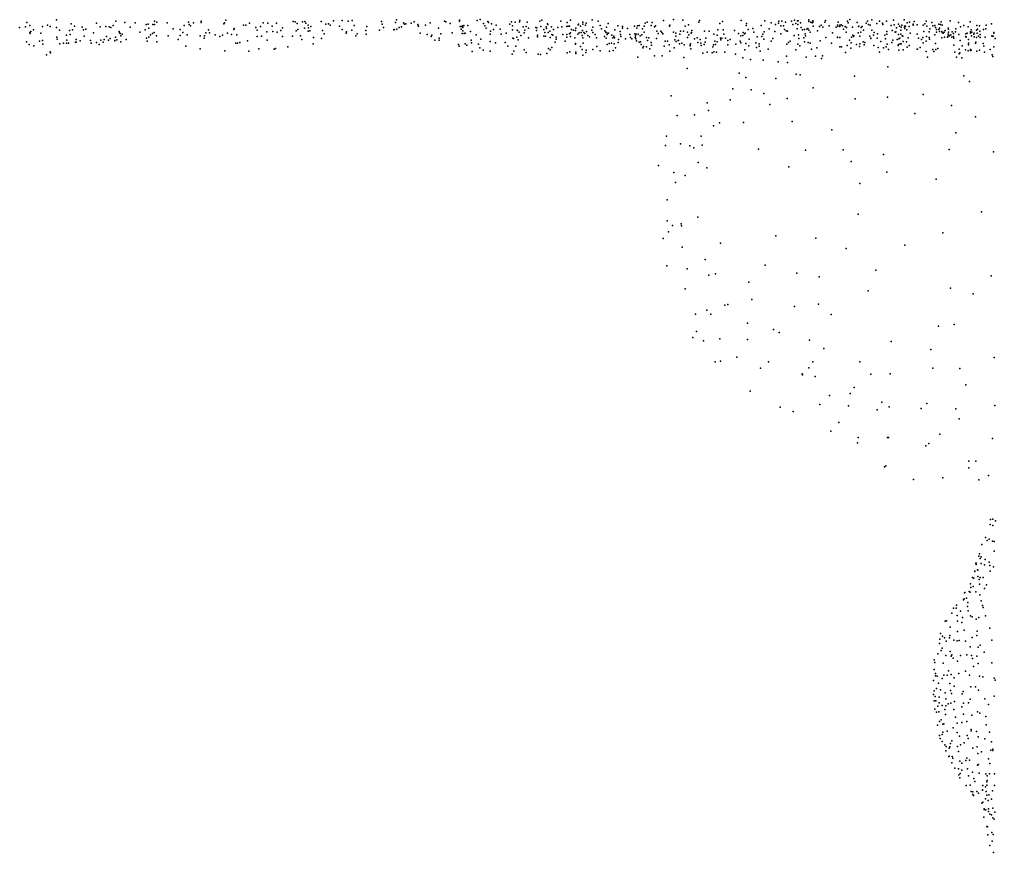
# Model space of a CAD drawing. Header units: metres. Extents: x -25 to 25, y -27.8 to 27.8.
# Drawn here: x -13.77 to -8.24, y -4.71 to 0.01 of the extents above; entities that cross this region are included whole.
import ezdxf

# ---------------------------------------------------------------- set-up
doc = ezdxf.new("R2010")
doc.units = ezdxf.units.M

msp = doc.modelspace()

# ---------------------------------------------------------------- linework, layer by layer
for p in [(-13.5645, 0.0118, -2.4722), (-13.2291, 0.0037, 4.1642), (-13.0099, 0.003, -5.2449), (-12.7447, 0.0029, 1.4007), (-12.6053, 0.0092, 1.1684), (-12.2234, 0.0018, -2.4085), (-12.1577, 0.001, 0.6864), (-12.0651, 0.0017, 2.8071), (-11.9951, 0.0057, -1.5799), (-11.9455, 0.0071, -1.8607), (-11.912, 0.0029, -6.2583), (-11.8897, 0.0066, 3.5192), (-11.7227, 0.0017, -1.0919), (-11.6381, 0.0106, -5.4851), (-11.3664, 0.0032, -1.6793), (-11.2804, 0.0034, 0.7638), (-11.2803, 0.0095, -0.7487), (-11.1816, 0.0076, 12.7203), (-11.1648, 0.0125, -2.4891), (-11.1215, 0.0011, -5.6625), (-10.9859, 0, -2.5592), (-10.9398, 0.0076, 12.2747), (-10.8251, 0.0044, -5.3232), (-10.8146, 0.0096, 0.1772), (-10.7064, 0.0044, 0.5061), (-10.6519, 0.0088, -8.0658), (-10.5286, 0.0114, -7.5444), (-10.4947, 0.0039, 10.907), (-10.1248, 0.0074, 9.7921), (-10.0689, 0.0128, -8.538), (-10.0152, 0.0098, 2.1491), (-9.9215, 0.0078, 18.062), (-9.791, 0.0025, -8.12), (-9.6857, 0.0074, 18.1266), (-9.5512, 0.0062, 13.3741), (-9.4713, 0.0035, 21.2412), (-9.4539, 0.0034, 10.4551), (-9.3997, 0.0033, 18.3099), (-9.3832, 0.0094, 11.5047), (-9.3666, 0.0046, 11.7166), (-9.3626, 0.0046, -1.5747), (-9.3017, 0.0119, 20.8205), (-9.3007, 0.0008, 0.6388), (-9.2795, 0.0058, 2.3417), (-9.2764, 0.0006, 21.0158), (-9.2072, 0.0073, 13.1956), (-9.0825, 0.0035, -0.9474), (-9.0696, 0.012, 3.8624), (-8.9691, 0.0041, 11.1597), (-8.9446, 0.0107, 6.5331), (-8.9006, 0.0033, 12.8718), (-8.8624, 0.0031, 5.9886), (-8.8223, 0.01, 9.9854), (-8.7607, 0.0105, 26.1098), (-8.7042, 0.001, 3.1452), (-8.6366, 0.0028, 11.1094), (-8.5011, 0.005, -2.3723), (-8.387, 0.0005, 7.6837), (-13.7744, -0.0327, 9.9034), (-13.74, -0.0282, 12.4224), (-13.7336, -0.0032, -2.1408), (-13.7162, -0.0208, -1.9836), (-13.7106, -0.0543, 8.4631), (-13.6944, -0.0461, 1.2849), (-13.6433, -0.0272, -2.2845), (-13.6157, -0.0185, 9.7925), (-13.6008, -0.0262, 12.1302), (-13.5642, -0.0328, 4.625), (-13.5482, -0.0478, 0.9196), (-13.4917, -0.0502, 8.4397), (-13.4818, -0.0108, 4.792), (-13.4734, -0.046, 9.6201), (-13.4632, -0.0241, -1.3933), (-13.4199, -0.0307, 4.5371), (-13.4125, -0.0462, -2.4305), (-13.3995, -0.0426, 4.1955), (-13.3382, -0.0075, 4.9945), (-13.3169, -0.0285, 4.7182), (-13.2855, -0.027, 8.4461), (-13.2657, -0.0277, -2.5287), (-13.2572, -0.0322, 3.9683), (-13.2445, -0.0213, 0.7749), (-13.1774, -0.0047, 4.5833), (-13.1465, -0.0306, 4.8495), (-13.1199, -0.0059, 9.4736), (-13.062, -0.0452, 8.8679), (-13.0574, -0.0152, 3.7255), (-13.0457, -0.0142, -2.6346), (-13.0417, -0.0354, -1.3897), (-13.0188, -0.016, 8.7219), (-13.0094, -0.0154, 9.2001), (-12.9971, -0.0022, 0.6667), (-12.9371, -0.006, 3.3186), (-12.903, -0.0392, 1.3768), (-12.8642, -0.0434, -5.1578), (-12.8422, -0.0208, 1.0646), (-12.8162, -0.0023, 0.7125), (-12.8138, -0.0149, -5.8258), (-12.8056, -0.0236, -4.9746), (-12.7887, -0.0068, -2.9285), (-12.7443, -0.0041, -1.2826), (-12.7042, -0.0447, -5.9511), (-12.6173, -0.0111, -2.8765), (-12.6137, -0.0055, 3.0464), (-12.5601, -0.0429, 1.7706), (-12.5583, -0.0381, 2.8964), (-12.506, -0.0201, -1.1378), (-12.491, -0.0198, -2.7043), (-12.4708, -0.0071, 0.8657), (-12.4362, -0.0319, -0.8581), (-12.4276, -0.0474, -6.1436), (-12.4083, -0.0269, -2.548), (-12.3931, -0.0062, 1.2385), (-12.3666, -0.007, -0.4018), (-12.3422, -0.0257, 1.7598), (-12.3384, -0.0547, -0.9827), (-12.3176, -0.0084, 0.7734), (-12.2928, -0.0491, -1.9969), (-12.2847, -0.0352, 0.9484), (-12.2115, -0.0008, 3.006), (-12.2065, -0.0507, 1.0885), (-12.2018, -0.0099, -0.3298), (-12.1981, -0.0432, -1.4481), (-12.1709, -0.0002, 3.3545), (-12.1601, -0.0371, -1.7373), (-12.1521, -0.0072, -2.1889), (-12.1384, -0.0528, 0.9033), (-12.138, -0.0193, -2.0022), (-12.1366, -0.0347, 1.9135), (-12.1294, -0.0522, -5.2741), (-12.1231, -0.0267, 1.3067), (-12.0575, -0.0499, 2.0672), (-12.0391, -0.0126, -1.4017), (-12.0234, -0.0113, 3.4389), (-12.0145, -0.0194, -1.2284), (-11.9609, -0.0251, 1.2655), (-11.9456, -0.043, 2.2577), (-11.8907, -0.0478, -0.9941), (-11.8783, -0.0211, 2.4947), (-11.8122, -0.0485, -0.4763), (-11.8064, -0.0275, 2.1601), (-11.7354, -0.0469, 1.0244), (-11.7186, -0.0128, 0.7095), (-11.7109, -0.0319, -5.6339), (-11.6535, -0.0462, 2.4172), (-11.6507, -0.0434, 2.252), (-11.6434, -0.0048, -6.1905), (-11.6372, -0.0427, 0.8887), (-11.6226, -0.0316, -5.8736), (-11.6095, -0.0293, 13.5764), (-11.5989, -0.0056, 13.7521), (-11.593, -0.0127, 9.8071), (-11.586, -0.012, 13.2455), (-11.5555, -0.007, -1.0262), (-11.5389, -0.0003, 10.2106), (-11.5177, -0.0161, -2.0861), (-11.5149, -0.0237, -5.9976), (-11.5128, -0.025, 9.5425), (-11.4743, -0.0189, 0.9217), (-11.4476, -0.0067, -2.2567), (-11.4009, -0.0364, 2.7292), (-11.3589, -0.0012, 9.1562), (-11.3333, -0.0088, -5.8122), (-11.2779, -0.0269, -1.2034), (-11.2711, -0.0414, -1.0502), (-11.2694, -0.0262, 13.9891), (-11.2632, -0.032, -6.2528), (-11.2624, -0.0226, 1.9043), (-11.2624, -0.0518, -1.8669), (-11.2563, -0.0213, 8.9292), (-11.2332, -0.0208, 2.8595), (-11.219, -0.0552, 9.1106), (-11.146, -0.0091, 8.6819), (-11.1371, -0.0221, 0.9442), (-11.1293, -0.0361, 10.6234), (-11.1165, -0.0033, 1.0999), (-11.1048, -0.0527, -1.0747), (-11.1002, -0.0112, 14.0259), (-11.0881, -0.0436, -1.6595), (-11.0729, -0.0197, 15.183), (-11.0513, -0.0409, -0.8842), (-10.9951, -0.0137, 0.6773), (-10.9816, -0.023, -1.4224), (-10.9799, -0.046, 12.6685), (-10.9666, -0.0028, 8.4536), (-10.9546, -0.0479, -6.6598), (-10.9516, -0.049, 1.981), (-10.9409, -0.0012, 10.7714), (-10.9212, -0.0287, -1.5663), (-10.9106, -0.0479, -2.4281), (-10.9039, -0.0272, -1.2543), (-10.8971, -0.0028, 13.899), (-10.8904, -0.0367, 0.8143), (-10.8478, -0.0319, 15.303), (-10.8445, -0.0485, 12.4648), (-10.8425, -0.0348, -1.0769), (-10.8211, -0.0274, -5.5932), (-10.8033, -0.0443, -7.0026), (-10.7892, -0.0295, -2.5301), (-10.7877, -0.038, 11.9983), (-10.7816, -0.0116, -0.9315), (-10.7798, -0.0155, 0.6468), (-10.7688, -0.0526, 18.7663), (-10.7598, -0.0285, 1.2766), (-10.7478, -0.0428, 8.4274), (-10.7236, -0.0325, 11.8169), (-10.7016, -0.0283, 1.8924), (-10.6738, -0.0271, -5.1654), (-10.6704, -0.0043, 10.5967), (-10.6654, -0.0256, 15.2054), (-10.6585, -0.0251, 11.2524), (-10.6474, -0.0433, -5.3391), (-10.6349, -0.0475, 0.0835), (-10.6245, -0.0494, -5.5807), (-10.6227, -0.0361, -7.1972), (-10.6089, -0.0178, -1.7137), (-10.6068, -0.0129, -2.6266), (-10.5961, -0.0254, 10.4107), (-10.5834, -0.0497, -0.0713), (-10.583, -0.0027, -8.4409), (-10.5824, -0.0133, 15.021), (-10.5673, -0.0194, 0.9057), (-10.5634, -0.0079, 8.1493), (-10.5624, -0.0551, 8.365), (-10.5314, -0.0482, -8.2873), (-10.5264, -0.0312, 11.081), (-10.4836, -0.0208, -7.7552), (-10.4762, -0.0392, 3.24), (-10.4581, -0.0507, 13.5564), (-10.4487, -0.0306, 0.2989), (-10.438, -0.0105, -4.8835), (-10.4015, -0.0448, -1.9993), (-10.3831, -0.0223, 1.0769), (-10.3703, -0.0552, 8.5264), (-10.3583, -0.0355, 10.1219), (-10.358, -0.0276, 19.2332), (-10.3284, -0.0376, 8.327), (-10.2904, -0.0253, -2.6991), (-10.2765, -0.036, 8.9613), (-10.2729, -0.0234, 13.5402), (-10.2623, -0.0202, 8.8019), (-10.2444, -0.0403, 2.1778), (-10.2354, -0.0254, -8.5407), (-10.2291, -0.0074, 10.0284), (-10.2186, -0.0023, 19.5521), (-10.195, -0.0219, 8.4143), (-10.19, -0.0041, 0.3308), (-10.1753, -0.0289, -4.9634), (-10.1697, -0.0223, 9.294), (-10.1622, -0.0537, -2.0246), (-10.1406, -0.0532, 13.422), (-10.0902, -0.0248, 2.0105), (-10.0888, -0.0183, -2.831), (-10.0293, -0.0525, 0.0907), (-10.0127, -0.0541, 18.1923), (-10.0021, -0.0245, 3.2409), (-9.9832, -0.0179, -5.0363), (-9.9644, -0.0497, -2.9191), (-9.9242, -0.0025, 0.3079), (-9.8931, -0.0534, 2.5212), (-9.8664, -0.0541, -5.1762), (-9.8164, -0.0462, 19.7251), (-9.8051, -0.0096, 13.382), (-9.7865, -0.0455, 11.0711), (-9.7226, -0.0499, 0.195), (-9.6569, -0.0215, -7.8941), (-9.6553, -0.0095, 3.1569), (-9.6446, -0.0429, 11.1516), (-9.6193, -0.0382, 18.2636), (-9.5711, -0.0216, 0.3766), (-9.5266, -0.0395, -16.4142), (-9.5142, -0.0064, 10.9509), (-9.4945, -0.055, -16.0441), (-9.4899, -0.015, 11.1359), (-9.4742, -0.0069, 21.634), (-9.4598, -0.0229, 2.6517), (-9.4456, -0.0233, 10.7368), (-9.4388, -0.0434, 19.6295), (-9.4331, -0.0025, 11.3203), (-9.4307, -0.0517, 12.0534), (-9.4221, -0.0538, -7.7603), (-9.3915, -0.0162, 2.7979), (-9.3751, -0.0089, -5.5295), (-9.3675, -0.0397, -0.3054), (-9.3634, -0.0149, -11.2561), (-9.3491, -0.0065, -11.5618), (-9.3445, -0.0322, 0.4874), (-9.3373, -0.0448, -5.7738), (-9.3256, -0.0443, -1.7547), (-9.3121, -0.0426, 10.9168), (-9.3073, -0.0388, 21.4628), (-9.3014, -0.0482, -6.2813), (-9.2901, -0.0019, 2.5377), (-9.2823, -0.0066, 20.121), (-9.2763, -0.024, 21.2884), (-9.2526, -0.0511, 19.3137), (-9.2408, -0.0266, 19.6836), (-9.2313, -0.0196, 20.6148), (-9.223, -0.0299, 21.6065), (-9.2111, -0.0026, 11.1118), (-9.1868, -0.0223, -7.8833), (-9.147, -0.0313, 19.1779), (-9.1391, -0.019, 10.1701), (-9.1363, -0.0242, -1.435), (-9.1345, -0.0021, 2.4005), (-9.1259, -0.0195, -0.5887), (-9.1253, -0.0268, 20.8165), (-9.1185, -0.0169, -6.5509), (-9.111, -0.0236, 19.5367), (-9.1046, -0.0424, -3.4633), (-9.0957, -0.0263, 12.9886), (-9.0886, -0.0317, 19.3692), (-9.078, -0.0055, 21.288), (-9.0534, -0.0313, 0.7577), (-9.0273, -0.0036, 1.0066), (-9.0195, -0.0267, 3.7122), (-9.0185, -0.0257, -7.9056), (-9.0042, -0.0327, -6.848), (-8.9986, -0.0265, 3.5294), (-8.9911, -0.0467, -1.283), (-8.9776, -0.0086, 2.4537), (-8.9628, -0.0156, 19.1633), (-8.9534, -0.0189, 3.96), (-8.9449, -0.0471, -11.6774), (-8.9164, -0.0092, -3.4174), (-8.8837, -0.007, 8.0683), (-8.8827, -0.0145, 4.1051), (-8.8592, -0.0548, -2.3184), (-8.8344, -0.0214, 2.3267), (-8.8302, -0.0499, 0.6673), (-8.8182, -0.0176, -10.7804), (-8.8054, -0.0345, 19.2678), (-8.7927, -0.0127, 26.5609), (-8.7876, -0.0243, 0.9533), (-8.7798, -0.0466, -11.6831), (-8.7777, -0.0301, 2.4963), (-8.7749, -0.0192, 3.3028), (-8.7604, -0.0248, 6.4535), (-8.7594, -0.033, 8.183), (-8.7579, -0.0378, 6.1721), (-8.7547, -0.0243, 12.7768), (-8.7464, -0.0452, 7.9514), (-8.7435, -0.0065, 1.4505), (-8.7337, -0.0271, 7.7749), (-8.7302, -0.0013, 8.6489), (-8.7111, -0.0192, 1.7054), (-8.7098, -0.0135, 2.7623), (-8.6877, -0.0177, 8.8301), (-8.6533, -0.02, 26.688), (-8.6437, -0.012, 19.1554), (-8.6335, -0.0241, 25.2731), (-8.6152, -0.0408, 2.1756), (-8.6054, -0.0033, 6.0872), (-8.5981, -0.0224, 2.8979), (-8.5873, -0.0217, 0.9689), (-8.5832, -0.0318, 9.1037), (-8.5789, -0.0445, 10.1382), (-8.5652, -0.0436, 4.2643), (-8.5645, -0.0128, -7.9744), (-8.5613, -0.0368, 9.6415), (-8.5603, -0.0546, 2.3693), (-8.5562, -0.0159, 1.1254), (-8.5509, -0.0007, 6.312), (-8.5462, -0.0195, 3.1035), (-8.5289, -0.0489, 26.5187), (-8.5124, -0.0371, 9.8188), (-8.5098, -0.0413, 0.6921), (-8.4692, -0.0404, -10.651), (-8.4537, -0.0032, 4.3726), (-8.4413, -0.0286, 26.6613), (-8.4225, -0.0206, 12.0705), (-8.3979, -0.0283, -7.0025), (-8.3818, -0.0458, 3.1791), (-8.3508, -0.047, 0.8843), (-8.3492, -0.0205, 10.0854), (-8.3453, -0.0422, 9.8661), (-8.3348, -0.0221, 19.3979), (-8.3328, -0.0541, 0.0325), (-8.3116, -0.0431, 1.2014), (-8.2979, -0.0391, 10.9485), (-8.2968, -0.0189, -2.2627), (-8.2673, -0.0108, 12.0587), (-13.7167, -0.0614, 12.2617), (-13.7144, -0.0673, 1.737), (-13.6607, -0.1104, 8.6164), (-13.6543, -0.0648, 9.6316), (-13.6433, -0.1068, 1.9421), (-13.5633, -0.087, 1.5539), (-13.5619, -0.099, 3.8167), (-13.5089, -0.0757, -1.6853), (-13.5068, -0.1049, 1.7136), (-13.4876, -0.0721, 4.0317), (-13.4535, -0.0995, 1.182), (-13.4299, -0.108, 1.4714), (-13.4074, -0.0817, 3.8144), (-13.3731, -0.1055, 9.3176), (-13.355, -0.0632, 0.8847), (-13.3128, -0.1034, -1.7673), (-13.2953, -0.1002, 1.5942), (-13.282, -0.0843, 3.4172), (-13.2693, -0.1041, 1.7948), (-13.2601, -0.0943, 3.0527), (-13.2349, -0.1073, 2.1761), (-13.2344, -0.1064, -1.9367), (-13.2312, -0.0874, -1.6053), (-13.2231, -0.1027, 1.1862), (-13.2101, -0.0556, -1.4218), (-13.2077, -0.0629, 3.7279), (-13.2046, -0.0657, 9.3417), (-13.2009, -0.0795, 0.9913), (-13.1925, -0.0695, 3.5638), (-13.171, -0.1008, 2.3938), (-13.0935, -0.0596, -2.3928), (-13.0544, -0.0931, 1.9737), (-13.0509, -0.1106, 2.1674), (-13.0415, -0.0867, 2.8543), (-13.0313, -0.0734, 1.7715), (-13.02, -0.0655, 1.1181), (-13.0122, -0.0603, 1.4993), (-12.9988, -0.0789, -2.1127), (-12.9321, -0.0789, -1.8992), (-12.8751, -0.1007, 2.6092), (-12.8632, -0.0776, 1.8479), (-12.8498, -0.0612, -2.4215), (-12.8251, -0.0731, -2.2211), (-12.7504, -0.0797, -5.3967), (-12.7273, -0.0931, 1.9523), (-12.726, -0.08, -5.6237), (-12.7193, -0.0628, 2.8218), (-12.6975, -0.0624, -2.4615), (-12.666, -0.0734, -1.8809), (-12.6391, -0.0842, 2.687), (-12.6236, -0.0752, -2.1746), (-12.5957, -0.0649, -1.5642), (-12.574, -0.0727, -1.7335), (-12.5432, -0.0738, -2.0217), (-12.4823, -0.1077, -5.8935), (-12.427, -0.0836, 1.9216), (-12.4034, -0.0822, -5.2476), (-12.3738, -0.0561, -2.171), (-12.3706, -0.1034, 2.57), (-12.3148, -0.0588, -1.8082), (-12.2843, -0.0833, -6.0515), (-12.2266, -0.0823, -0.6932), (-12.1817, -0.0788, -0.5429), (-12.1737, -0.1008, 2.2409), (-12.1082, -0.0891, -5.4431), (-12.0628, -0.0938, -0.7316), (-12.0478, -0.0688, 2.3941), (-11.9243, -0.0638, 0.9739), (-11.9211, -0.0571, -5.468), (-11.8685, -0.0794, -5.7746), (-11.8602, -0.0687, -6.0139), (-11.8107, -0.0695, -0.7289), (-11.5043, -0.0647, 2.5478), (-11.4643, -0.0712, 10.0463), (-11.4415, -0.0835, 9.7506), (-11.4371, -0.0752, 13.6384), (-11.4218, -0.1042, 2.3535), (-11.3971, -0.1044, 9.9029), (-11.3957, -0.092, 2.175), (-11.3866, -0.0676, 13.1424), (-11.3219, -0.0627, 13.8105), (-11.2655, -0.0662, -2.0406), (-11.2553, -0.0664, 9.2731), (-11.249, -0.0648, 10.4343), (-11.2159, -0.1046, 9.4502), (-11.1864, -0.0739, 2.03), (-11.1609, -0.0981, 10.3105), (-11.1082, -0.0708, 13.7949), (-11.0451, -0.0701, -6.0106), (-11.0162, -0.0641, -6.3266), (-10.9793, -0.0925, 8.967), (-10.9746, -0.0938, 12.8457), (-10.9562, -0.0869, -2.248), (-10.9496, -0.1027, -2.0813), (-10.9436, -0.0593, -1.722), (-10.9338, -0.0769, -6.14), (-10.9138, -0.0621, 8.703), (-10.8897, -0.0918, -1.9145), (-10.8398, -0.083, -6.542), (-10.8396, -0.0848, -6.3122), (-10.8383, -0.0758, -5.9612), (-10.8031, -0.0811, 10.3457), (-10.7975, -0.0601, 8.5809), (-10.7944, -0.0808, -6.8059), (-10.7789, -0.0598, 12.2806), (-10.7677, -0.0889, 12.697), (-10.7572, -0.0717, 2.1091), (-10.7525, -0.0759, 13.6164), (-10.7343, -0.0991, 10.1996), (-10.7335, -0.0873, 8.7432), (-10.6965, -0.0726, 18.4251), (-10.6816, -0.1104, 13.4824), (-10.6738, -0.0726, -1.9128), (-10.6734, -0.0863, -2.1583), (-10.6572, -0.068, -2.3806), (-10.6525, -0.0618, -5.8215), (-10.6516, -0.0838, 12.4229), (-10.6276, -0.0908, -6.2481), (-10.6114, -0.0707, 3.1023), (-10.6033, -0.0617, 2.0729), (-10.5922, -0.0606, 18.247), (-10.5856, -0.0777, 8.6676), (-10.5822, -0.0916, 12.0965), (-10.5764, -0.0609, 1.6928), (-10.5718, -0.0659, 1.4883), (-10.5544, -0.0777, 11.5026), (-10.5439, -0.0862, 18.938), (-10.5252, -0.0616, 10.2099), (-10.513, -0.0726, -2.2847), (-10.5051, -0.0916, 11.9041), (-10.4598, -0.0834, 10.0025), (-10.4524, -0.0595, 1.9253), (-10.4491, -0.0936, 18.2973), (-10.4444, -0.0723, 8.7862), (-10.4435, -0.0647, -2.4315), (-10.4373, -0.0648, -5.1135), (-10.4181, -0.0766, -5.935), (-10.4127, -0.091, 2.3539), (-10.4064, -0.0813, -5.2811), (-10.4028, -0.0901, -6.1606), (-10.3805, -0.1006, 19.0121), (-10.3682, -0.0717, 0.0438), (-10.3676, -0.0825, 9.112), (-10.3412, -0.097, 11.2198), (-10.3156, -0.0724, -7.814), (-10.3126, -0.0886, 1.7284), (-10.3037, -0.0965, -5.4087), (-10.2868, -0.0687, -7.3957), (-10.2865, -0.0886, 1.4628), (-10.2835, -0.0792, -2.3901), (-10.2823, -0.0966, -5.7267), (-10.2803, -0.07, -8.396), (-10.279, -0.1072, 12.5243), (-10.2686, -0.0694, 9.524), (-10.258, -0.0787, 18.229), (-10.247, -0.0742, -7.6365), (-10.2352, -0.0593, -0.0846), (-10.2221, -0.0899, -8.202), (-10.2161, -0.1055, 2.9905), (-10.2091, -0.0908, -8.034), (-10.165, -0.0942, 11.1408), (-10.1551, -0.0655, 1.3483), (-10.1339, -0.061, 1.8274), (-10.1289, -0.0675, -2.6587), (-10.1158, -0.1103, 2.8591), (-10.1031, -0.11, 12.2276), (-10.0685, -0.0591, -8.3159), (-10.0612, -0.1027, 12.588), (-10.0561, -0.0819, 2.5766), (-10.0547, -0.0642, 1.6725), (-10.0428, -0.1068, -2.2415), (-10.04, -0.1052, 11.8808), (-10.0325, -0.0708, -8.1402), (-9.9894, -0.059, -1.9573), (-9.989, -0.0894, 19.4001), (-9.9807, -0.0742, -7.9221), (-9.9689, -0.0639, 11.0671), (-9.9661, -0.0602, -18.5696), (-9.9495, -0.0959, 12.4785), (-9.9341, -0.0912, -7.6195), (-9.9181, -0.101, -2.7601), (-9.8857, -0.0935, 11.7866), (-9.8392, -0.0698, -7.8014), (-9.8347, -0.11, -19.2136), (-9.8201, -0.075, 2.9489), (-9.8015, -0.0931, -3.0508), (-9.8006, -0.1023, 11.3685), (-9.7939, -0.0928, 12.2288), (-9.7828, -0.0695, 2.6783), (-9.7746, -0.0926, -7.5466), (-9.7601, -0.1067, 12.3937), (-9.7479, -0.1004, 19.4601), (-9.7007, -0.0673, -3.3012), (-9.6898, -0.1101, -6.7169), (-9.687, -0.08, 11.9785), (-9.6764, -0.077, 11.6411), (-9.6743, -0.0613, -7.7402), (-9.6655, -0.0676, -0.0236), (-9.663, -0.0641, 19.6275), (-9.6398, -0.0994, -5.476), (-9.6127, -0.0591, 13.2487), (-9.595, -0.0844, 19.4901), (-9.5683, -0.0835, 12.1497), (-9.5631, -0.0703, 18.4165), (-9.5557, -0.0992, -7.4561), (-9.5549, -0.0566, 11.7744), (-9.5158, -0.11, -6.8325), (-9.5056, -0.0942, -6.3516), (-9.4598, -0.0675, -1.8474), (-9.4066, -0.1094, -1.9952), (-9.3848, -0.0784, 12.2763), (-9.3603, -0.0741, -6.4401), (-9.3586, -0.094, -6.8598), (-9.3304, -0.0915, -17.0629), (-9.3224, -0.0684, 19.1101), (-9.3211, -0.0798, -6.6488), (-9.2945, -0.0597, 18.7634), (-9.237, -0.1077, 12.7232), (-9.2043, -0.0886, -1.9518), (-9.1669, -0.0619, -6.788), (-9.1393, -0.0871, -6.9862), (-9.1392, -0.0886, 0.3326), (-9.1258, -0.0898, 10.8295), (-9.0896, -0.0591, 19.9541), (-9.0716, -0.1035, 20.3859), (-9.06, -0.0871, -11.5288), (-9.0526, -0.0763, 20.6186), (-9.0478, -0.083, -2.018), (-9.0462, -0.0797, -7.758), (-9.0211, -0.0617, -0.4701), (-9.0135, -0.0813, -2.2024), (-9.0077, -0.0586, 12.6945), (-8.9567, -0.0822, 10.9089), (-8.9502, -0.0934, -1.855), (-8.9498, -0.0948, -3.0746), (-8.9356, -0.0763, 0.4661), (-8.9311, -0.0612, -0.8119), (-8.9149, -0.0925, -1.6064), (-8.9118, -0.0675, 20.7634), (-8.8716, -0.0759, -1.0026), (-8.8675, -0.0959, -11.0275), (-8.8599, -0.0701, 3.6475), (-8.8254, -0.1036, -1.4472), (-8.8126, -0.0588, 19.574), (-8.8079, -0.0565, 10.171), (-8.8018, -0.0998, -0.5077), (-8.7927, -0.0714, -7.8159), (-8.791, -0.0965, -1.2868), (-8.7865, -0.0933, 0.2966), (-8.78, -0.0708, 3.9679), (-8.7735, -0.0793, -2.1572), (-8.7695, -0.0819, -7.1247), (-8.7382, -0.0908, -10.9342), (-8.7265, -0.0646, 12.6123), (-8.688, -0.0708, 3.5025), (-8.6808, -0.092, 20.7397), (-8.663, -0.1002, 0.1707), (-8.6554, -0.0891, 10.3331), (-8.6498, -0.0556, 8.4145), (-8.6366, -0.1102, -0.0075), (-8.6348, -0.0827, 19.7173), (-8.6203, -0.0893, 3.6535), (-8.619, -0.0563, 19.3835), (-8.6186, -0.099, 3.8563), (-8.5882, -0.0737, 8.1785), (-8.5779, -0.0587, 0.5422), (-8.5475, -0.0558, 1.751), (-8.5475, -0.0914, 10.4552), (-8.5459, -0.0615, 25.8886), (-8.5407, -0.0654, 20.835), (-8.5345, -0.0593, 7.9029), (-8.533, -0.0875, 25.7331), (-8.5155, -0.0865, 8.6362), (-8.5132, -0.0839, -7.1463), (-8.5118, -0.0701, 10.8706), (-8.5101, -0.059, 2.6607), (-8.5094, -0.0735, -11.5502), (-8.5044, -0.0794, 25.2013), (-8.497, -0.0748, 12.7237), (-8.4915, -0.0877, -0.1932), (-8.4888, -0.0573, 9.4703), (-8.4814, -0.0655, 26.1841), (-8.4814, -0.0829, 8.9609), (-8.4805, -0.0921, 10.5951), (-8.4699, -0.0576, 1.5335), (-8.4513, -0.0729, 9.2053), (-8.4436, -0.1064, 8.3269), (-8.4123, -0.0836, 10.7359), (-8.4121, -0.0689, 2.1641), (-8.411, -0.0837, 8.0294), (-8.4091, -0.0875, 26.0434), (-8.4048, -0.0649, 3.5155), (-8.3964, -0.1006, 3.8429), (-8.3857, -0.0577, 19.5887), (-8.3849, -0.0567, 2.9711), (-8.3848, -0.0649, 9.6045), (-8.3797, -0.0795, 1.9028), (-8.3783, -0.0582, 26.3379), (-8.3675, -0.0701, 2.776), (-8.3649, -0.0862, 12.2629), (-8.3647, -0.0639, 0.6138), (-8.3524, -0.0895, -11.3648), (-8.3483, -0.0645, 10.448), (-8.3405, -0.0807, 1.7023), (-8.3315, -0.0896, -0.4365), (-8.3301, -0.0721, -10.7271), (-8.3017, -0.0864, 9.37), (-8.2639, -0.0803, 2.4829), (-8.263, -0.0823, 20.7572), (-8.2578, -0.0814, 19.8546), (-8.254, -0.0602, 7.8133), (-8.2529, -0.0639, 10.6446), (-8.2453, -0.0938, 7.984), (-13.7351, -0.1141, 3.9751), (-13.7195, -0.1283, 9.376), (-13.6942, -0.1358, 3.1331), (-13.6414, -0.1267, 2.7213), (-13.5453, -0.1252, 3.5779), (-13.526, -0.1204, 2.6041), (-13.5086, -0.121, 8.6682), (-13.4972, -0.1209, 1.9976), (-13.4563, -0.116, 3.4346), (-13.4527, -0.1146, 3.2657), (-13.3691, -0.1204, 2.0833), (-13.3388, -0.1177, 2.5711), (-13.3222, -0.1295, 8.8692), (-13.3, -0.1158, 9.1669), (-13.2, -0.1138, 2.7264), (-12.9955, -0.1141, 2.3182), (-12.8321, -0.1381, 2.2005), (-12.7509, -0.1524, 2.3623), (-12.6109, -0.165, 2.1903), (-12.5487, -0.1211, 2.0095), (-12.5396, -0.1218, -5.3791), (-12.5256, -0.1181, 2.5759), (-12.4181, -0.1527, -5.5707), (-12.3313, -0.1542, -5.7395), (-12.323, -0.1511, 2.2359), (-12.2531, -0.1414, -5.5456), (-12.1112, -0.125, -5.8381), (-11.2871, -0.1291, 2.4706), (-11.2834, -0.139, 9.6751), (-11.2487, -0.1257, 10.1575), (-11.239, -0.1334, 13.5261), (-11.2136, -0.1194, 13.18), (-11.173, -0.1259, 2.604), (-11.1664, -0.1476, 13.3786), (-11.147, -0.1613, 2.3974), (-11.1075, -0.1115, 9.3016), (-11.0765, -0.12, 2.155), (-11.0219, -0.1167, 2.7273), (-11.0082, -0.139, 10.2125), (-10.9625, -0.1383, 9.1698), (-10.9138, -0.1589, 10.0865), (-10.7764, -0.151, 12.8935), (-10.7674, -0.1597, 2.3893), (-10.7571, -0.1464, 9.0167), (-10.7396, -0.1163, 2.9158), (-10.6241, -0.1226, 2.3217), (-10.6229, -0.1273, 18.5548), (-10.5955, -0.1393, 9.8942), (-10.5854, -0.1566, 2.8577), (-10.581, -0.1203, 8.9618), (-10.5634, -0.1609, 9.4061), (-10.5255, -0.1562, 18.7225), (-10.5024, -0.1404, -6.7536), (-10.4845, -0.1648, 13.2834), (-10.445, -0.1292, -6.901), (-10.4334, -0.1231, -6.3823), (-10.4316, -0.1657, 2.8048), (-10.42, -0.1217, 12.2899), (-10.4103, -0.1622, 12.854), (-10.4051, -0.125, 11.4427), (-10.398, -0.1468, -6.5581), (-10.3825, -0.1182, 12.0251), (-10.2632, -0.1156, 13.3416), (-10.2551, -0.1141, -6.2004), (-10.2518, -0.1295, 2.6748), (-10.2428, -0.1474, 11.4846), (-10.2386, -0.1399, 18.37), (-10.2223, -0.141, -6.5807), (-10.2023, -0.1529, 12.9032), (-10.1948, -0.1169, -5.94), (-10.1934, -0.1325, 11.7203), (-10.1217, -0.1379, -6.3936), (-10.0929, -0.1302, -5.393), (-10.0654, -0.1474, 11.5039), (-10.0541, -0.1121, -7.2885), (-10.0342, -0.1253, -6.6228), (-10.0221, -0.1202, -7.0081), (-10.0071, -0.131, 12.8843), (-9.9743, -0.137, -18.773), (-9.9731, -0.133, -2.4408), (-9.9713, -0.1249, 19.2087), (-9.9694, -0.153, -6.1856), (-9.9303, -0.1165, -6.7806), (-9.9137, -0.1206, 11.6212), (-9.9125, -0.135, 18.4197), (-9.8948, -0.1294, -7.1586), (-9.8886, -0.115, 13.1232), (-9.8465, -0.1415, -2.1546), (-9.842, -0.1308, 12.9439), (-9.8303, -0.1281, -6.414), (-9.8211, -0.1128, -6.6246), (-9.7605, -0.1308, -7.0237), (-9.7146, -0.1259, 19.2683), (-9.6869, -0.1197, -6.879), (-9.6648, -0.1596, -5.9923), (-9.6589, -0.1234, -6.3142), (-9.6419, -0.1356, -5.6546), (-9.6021, -0.1195, 18.5956), (-9.5973, -0.1466, 12.9318), (-9.5825, -0.1384, 18.7633), (-9.5822, -0.1241, -6.9995), (-9.5316, -0.1545, 12.622), (-9.4269, -0.1269, 12.5017), (-9.4172, -0.1175, -7.0353), (-9.3745, -0.159, -3.2782), (-9.3645, -0.127, -7.355), (-9.3529, -0.1369, 12.8298), (-9.3265, -0.1128, -19.7798), (-9.3058, -0.1169, -0.0121), (-9.2936, -0.1215, -7.5156), (-9.2871, -0.1552, -17.2585), (-9.2557, -0.1478, -2.1696), (-9.1732, -0.1211, 10.5397), (-9.1261, -0.1415, -2.4005), (-9.1162, -0.1414, 0.03), (-9.0845, -0.1343, -15.216), (-9.0643, -0.1495, -7.4021), (-9.0614, -0.1191, -3.2437), (-9.0309, -0.1296, -11.3677), (-9.015, -0.1395, 10.4716), (-9.0124, -0.1248, -2.788), (-8.9943, -0.1144, 20.1273), (-8.9871, -0.1301, -0.0753), (-8.9837, -0.1166, -7.1722), (-8.9329, -0.134, 0.1371), (-8.9094, -0.1466, 10.7277), (-8.8942, -0.1116, -7.6895), (-8.8783, -0.1471, -11.2014), (-8.8627, -0.1417, -11.4206), (-8.8583, -0.1276, 20.5965), (-8.8504, -0.157, 10.5737), (-8.8318, -0.1176, -0.3107), (-8.796, -0.135, -1.7963), (-8.7937, -0.1292, 0.0683), (-8.7909, -0.1609, -7.5058), (-8.7847, -0.1244, -0.0985), (-8.7776, -0.1258, 10.4268), (-8.767, -0.1114, -1.9859), (-8.7667, -0.1594, 20.0803), (-8.7489, -0.1128, 19.9004), (-8.7444, -0.143, -1.5892), (-8.7327, -0.1341, 10.6969), (-8.6873, -0.1543, -20.0032), (-8.686, -0.1551, -11.1179), (-8.671, -0.1455, -7.3642), (-8.6535, -0.1194, -11.4722), (-8.5984, -0.1575, -1.5104), (-8.5839, -0.1221, -0.414), (-8.5819, -0.1575, -7.5606), (-8.5708, -0.1515, -1.2427), (-8.4791, -0.1329, 25.395), (-8.4504, -0.1558, -1.3725), (-8.4321, -0.1362, -11.2195), (-8.4137, -0.158, -0.6283), (-8.3981, -0.1654, 25.5316), (-8.3964, -0.1218, 8.7724), (-8.3963, -0.13, 19.9557), (-8.3848, -0.1625, -7.3277), (-8.3847, -0.1562, -1.8276), (-8.3809, -0.1614, 20.5986), (-8.358, -0.1219, -20.2805), (-8.3557, -0.116, 8.1859), (-8.3341, -0.1615, 25.289), (-8.314, -0.1233, -1.4544), (-8.3092, -0.1384, 8.9383), (-8.2747, -0.1567, 8.4263), (-8.2538, -0.1414, -1.0983), (-13.6211, -0.1876, 9.0473), (-13.6011, -0.1707, 9.1996), (-13.5982, -0.1768, 8.8934), (-12.4753, -0.167, 2.2941), (-11.2099, -0.1685, 9.8958), (-11.1066, -0.1668, 9.6027), (-10.9832, -0.1844, 9.7944), (-10.974, -0.1669, 13.0964), (-10.9031, -0.1739, 9.4373), (-10.8346, -0.1836, 13.1754), (-10.8213, -0.1856, 9.6826), (-10.7872, -0.1798, 2.5658), (-10.6712, -0.1751, 9.5433), (-10.6564, -0.17, 13.3318), (-10.6224, -0.1803, 12.981), (-10.6223, -0.172, 9.2284), (-10.5829, -0.1896, 13.1463), (-10.5648, -0.1731, 2.575), (-10.2709, -0.2006, 18.6191), (-10.177, -0.1928, 18.8258), (-10.1324, -0.1924, 18.5206), (-10.0888, -0.1674, 18.982), (-10.0103, -0.2018, 18.7425), (-9.9021, -0.1769, -5.7355), (-9.8777, -0.1728, -5.577), (-9.8486, -0.1761, 18.9298), (-9.84, -0.1703, -6.0402), (-9.8254, -0.1716, -18.0325), (-9.7771, -0.1714, 18.6431), (-9.718, -0.1827, -2.7419), (-9.676, -0.2038, -2.3652), (-9.6322, -0.2128, -2.5246), (-9.5783, -0.1661, -3.1737), (-9.5596, -0.217, -16.2126), (-9.4285, -0.1941, -2.2703), (-9.3162, -0.2002, -2.3808), (-9.264, -0.1954, -3.1321), (-9.2302, -0.2087, -2.7862), (-9.2233, -0.1928, -2.6237), (-9.0936, -0.1747, -2.9148), (-8.902, -0.1712, 20.3807), (-8.6375, -0.1679, -1.749), (-8.6283, -0.2001, 20.4307), (-8.5938, -0.169, 20.0538), (-8.4738, -0.1728, -1.6161), (-8.4646, -0.1996, -15.1491), (-8.4506, -0.1824, -0.8257), (-8.4458, -0.1768, -1.0286), (-8.4353, -0.2045, 20.2981), (-8.3497, -0.1672, 25.7418), (-8.307, -0.1712, -7.5804), (-8.2629, -0.1877, 20.2153), (-8.2593, -0.1974, 20.4076), (-9.9901, -0.2639, -18.462), (-9.4748, -0.2274, -2.7893), (-9.422, -0.2312, -15.8813), (-8.854, -0.2561, -15.2499), (-9.6955, -0.2908, -17.8311), (-9.6591, -0.3156, -16.6153), (-9.4889, -0.3207, -19.8206), (-9.3726, -0.2968, -16.9426), (-9.3501, -0.2998, -17.4587), (-9.0421, -0.3085, -15.4341), (-8.4224, -0.3061, -20.0713), (-9.732, -0.3795, -19.6125), (-9.6282, -0.3854, -17.637), (-9.2771, -0.3749, -19.9661), (-8.3915, -0.3387, -15.3332), (-10.0819, -0.4195, -18.8841), (-9.7471, -0.4415, -16.0856), (-9.5565, -0.4064, -15.9639), (-9.4243, -0.4351, -17.2237), (-9.0387, -0.4358, -20.0307), (-8.8564, -0.4274, -15.4962), (-8.6542, -0.4112, -15.4294), (-9.8779, -0.4584, -16.4886), (-9.5225, -0.4683, -17.0113), (-8.4935, -0.4744, -15.5644), (-10.0482, -0.5313, -18.4831), (-9.9494, -0.5271, -19.3993), (-9.8699, -0.5033, -17.8874), (-8.701, -0.5191, -20.0413), (-8.3565, -0.539, -20.0258), (-9.8413, -0.5898, -17.673), (-9.8086, -0.5722, -16.8265), (-9.6716, -0.5712, -17.379), (-9.3952, -0.5647, -19.9672), (-10.1073, -0.648, -19.1447), (-9.9118, -0.6473, -16.062), (-9.1705, -0.6114, -20.0621), (-8.4693, -0.6297, -15.7883), (-10.1144, -0.7013, -18.6284), (-10.0281, -0.6906, -16.613), (-9.976, -0.7037, -18.032), (-9.9532, -0.715, -17.7998), (-9.9067, -0.6999, -19.5276), (-9.5859, -0.722, -19.8789), (-9.3198, -0.7266, -15.755), (-9.1079, -0.7249, -15.779), (-8.8789, -0.7519, -15.8363), (-8.5068, -0.7236, -20.0442), (-8.2556, -0.7361, -20.037), (-10.1542, -0.8143, -18.8606), (-9.9284, -0.7968, -16.8728), (-9.8791, -0.8272, -17.3496), (-9.414, -0.8217, -19.9895), (-9.0626, -0.7913, -20.1258), (-10.0672, -0.8542, -18.3306), (-10.0018, -0.8713, -16.0571), (-8.8598, -0.8511, -20.1402), (-10.0566, -0.9097, -19.3299), (-9.0117, -0.9164, -15.7775), (-8.5799, -0.8907, -15.8483), (-10.1038, -1.0079, -16.5396), (-9.0214, -1.0894, -20.1365), (-8.324, -1.0771, -15.79), (-10.1037, -1.1271, -19.1883), (-10.075, -1.1547, -16.2598), (-10.0244, -1.1443, -17.4972), (-10.0222, -1.1566, -16.7046), (-9.9301, -1.1063, -17.2041), (-10.0977, -1.1909, -17.8943), (-9.4892, -1.2118, -19.9199), (-8.5427, -1.1961, -15.8015), (-10.1263, -1.2282, -18.9193), (-9.8015, -1.254, -15.9335), (-9.2616, -1.2258, -15.762), (-8.7578, -1.2646, -15.8091), (-10.0186, -1.2775, -16.4795), (-9.0891, -1.2849, -20.0797), (-10.107, -1.3819, -18.3862), (-9.8894, -1.3474, -17.0418), (-9.5491, -1.3792, -19.7945), (-9.9915, -1.3997, -17.4878), (-9.8689, -1.4354, -16.8162), (-9.8299, -1.4287, -19.4187), (-9.3697, -1.4243, -15.8451), (-8.9221, -1.4076, -15.8276), (-9.6408, -1.4751, -15.9962), (-9.2439, -1.4458, -19.9462), (-8.2682, -1.4402, -20.0389), (-10.0032, -1.513, -18.9372), (-8.9662, -1.5245, -19.9835), (-8.4996, -1.5093, -19.9281), (-8.3704, -1.5418, -15.8543), (-9.7599, -1.6026, -16.9203), (-9.6249, -1.574, -19.5289), (-9.2468, -1.6, -15.9397), (-9.9443, -1.6557, -17.8119), (-9.8798, -1.6331, -19.059), (-9.8577, -1.6561, -17.4044), (-9.7785, -1.6052, -16.6834), (-9.3829, -1.6135, -19.7314), (-9.1741, -1.6585, -19.8264), (-9.6483, -1.7075, -16.36), (-9.939, -1.7539, -18.6514), (-9.5014, -1.744, -16.1993), (-9.4696, -1.7604, -19.4303), (-8.5659, -1.7235, -19.712), (-8.4777, -1.7154, -15.9628), (-9.9582, -1.7879, -18.3597), (-9.8987, -1.8083, -17.9918), (-9.8065, -1.7963, -18.925), (-9.6491, -1.7999, -17.1524), (-9.2975, -1.8031, -16.1375), (-8.8349, -1.8104, -19.6474), (-9.2163, -1.851, -19.4721), (-8.61, -1.8573, -19.407), (-9.8316, -1.926, -18.1835), (-9.8023, -1.9221, -18.6645), (-9.7089, -1.9009, -17.6886), (-9.5303, -1.9259, -17.2804), (-9.2794, -1.9272, -19.2437), (-9.0132, -1.9259, -19.3824), (-8.2512, -1.9014, -16.0804), (-9.5756, -1.9621, -18.9468), (-9.3012, -1.9606, -16.3888), (-8.5985, -1.9629, -18.9903), (-8.4468, -1.9634, -18.8299), (-9.3396, -1.9943, -19.0504), (-9.3366, -2.0009, -17.2451), (-9.2658, -2.0095, -16.9633), (-8.9494, -1.9959, -16.2895), (-8.8408, -1.9953, -19.0743), (-9.6339, -2.0923, -18.5102), (-9.044, -2.0714, -18.9386), (-8.4122, -2.0574, -16.241), (-9.1848, -2.1172, -17.3386), (-9.0668, -2.105, -17), (-8.8886, -2.1559, -16.6739), (-9.4637, -2.1824, -18.4133), (-9.3904, -2.207, -18.1455), (-9.2397, -2.1681, -17.5487), (-9.0776, -2.1764, -18.6832), (-8.9146, -2.1983, -17.2062), (-8.8467, -2.1816, -16.879), (-8.665, -2.1915, -16.5809), (-8.6322, -2.1626, -18.6113), (-8.4685, -2.1931, -16.4343), (-8.2469, -2.1741, -18.4924), (-8.4503, -2.2488, -18.4944), (-9.1772, -2.3188, -17.7812), (-9.1317, -2.2698, -18.3846), (-9.0221, -2.3556, -17.5721), (-8.8564, -2.3546, -18.365), (-8.8508, -2.3556, -17.3947), (-8.5592, -2.337, -16.865), (-8.2603, -2.3613, -18.3339), (-9.0254, -2.3854, -18.1888), (-8.6378, -2.4016, -18.3522), (-8.6207, -2.3891, -17.2732), (-8.3545, -2.4883, -16.7526), (-8.8735, -2.5218, -17.7324), (-8.8648, -2.5157, -18.0967), (-8.3955, -2.4895, -18.1922), (-8.3941, -2.5277, -17.0325), (-8.7093, -2.593, -17.9158), (-8.5421, -2.5845, -17.6906), (-8.3382, -2.5958, -17.3349), (-8.2839, -2.5703, -17.8053), (-8.2719, -2.8194, -6.8828), (-8.2581, -2.8174, -6.7692), (-8.2748, -2.8487, -6.9919), (-8.2598, -2.8531, -6.6463), (-8.2439, -2.8271, -7.1217), (-8.3, -2.9216, -6.7601), (-8.322, -2.961, -6.9744), (-8.2906, -2.9379, -6.6097), (-8.2797, -2.9318, -7.1691), (-8.2616, -2.9432, -6.4634), (-8.2507, -2.945, -7.2922), (-8.3378, -3.0273, -6.7573), (-8.3352, -3.0143, -7.0409), (-8.3302, -3.04, -6.6139), (-8.3242, -3.0311, -7.1557), (-8.2518, -2.9996, -6.35), (-8.3547, -3.0673, -6.9135), (-8.3534, -3.0751, -6.9982), (-8.3526, -3.0665, -6.8243), (-8.3254, -3.0693, -6.4612), (-8.3067, -3.0757, -6.381), (-8.3022, -3.047, -7.2632), (-8.2796, -3.0613, -7.3382), (-8.2755, -3.0796, -6.1867), (-8.2554, -3.0874, -6.0875), (-8.3735, -3.1483, -6.7056), (-8.3613, -3.113, -6.7709), (-8.3601, -3.1145, -7.0736), (-8.3458, -3.1057, -7.158), (-8.3442, -3.1431, -6.2262), (-8.3437, -3.1073, -6.5449), (-8.3308, -3.1481, -6.1487), (-8.3138, -3.1487, -6.0746), (-8.2738, -3.1129, -7.3906), (-8.3846, -3.1835, -6.7777), (-8.3845, -3.2043, -7.0267), (-8.3695, -3.1998, -6.1109), (-8.3674, -3.1524, -6.6139), (-8.3372, -3.1599, -7.2886), (-8.3348, -3.1858, -6.0176), (-8.2949, -3.1899, -7.4059), (-8.4203, -3.2344, -6.4318), (-8.418, -3.2325, -6.2191), (-8.3921, -3.2275, -6.9242), (-8.3865, -3.2322, -7.0934), (-8.3552, -3.2293, -7.2951), (-8.3329, -3.2462, -7.3644), (-8.3062, -3.2113, -5.942), (-8.4655, -3.3043, -6.4283), (-8.4247, -3.2745, -6.1131), (-8.4213, -3.2692, -6.6386), (-8.4073, -3.2648, -6.7603), (-8.4032, -3.3129, -5.9682), (-8.4004, -3.29, -7.0286), (-8.3259, -3.2797, -5.8943), (-8.3167, -3.3063, -7.4393), (-8.3136, -3.3174, -5.832), (-8.4908, -3.3498, -6.1732), (-8.4823, -3.3223, -6.2687), (-8.4672, -3.3217, -6.5285), (-8.4618, -3.363, -6.0042), (-8.4428, -3.3388, -6.7953), (-8.3995, -3.3375, -7.1416), (-8.3847, -3.3658, -5.8789), (-8.3752, -3.3705, -7.3219), (-8.3004, -3.3658, -7.5138), (-8.5299, -3.395, -6.3069), (-8.5209, -3.393, -6.4503), (-8.4593, -3.3963, -6.8568), (-8.4346, -3.4024, -5.9135), (-8.4312, -3.3756, -7.0272), (-8.3531, -3.3844, -5.7969), (-8.3376, -3.375, -7.4301), (-8.5562, -3.4647, -6.2431), (-8.5444, -3.4805, -6.4786), (-8.5031, -3.4768, -5.9762), (-8.5011, -3.4304, -6.6476), (-8.46, -3.4546, -6.9874), (-8.4206, -3.4461, -7.1683), (-8.3488, -3.4761, -5.7423), (-8.3474, -3.4522, -7.4359), (-8.2768, -3.4348, -7.5641), (-8.5605, -3.5223, -6.1765), (-8.5584, -3.4969, -6.3609), (-8.5322, -3.4906, -6.0688), (-8.5231, -3.5087, -6.6424), (-8.5038, -3.49, -6.73), (-8.4808, -3.5032, -6.9137), (-8.4604, -3.5079, -7.0854), (-8.4503, -3.5057, -5.8641), (-8.4144, -3.5093, -7.2317), (-8.3761, -3.4887, -7.3666), (-8.3312, -3.5319, -7.5062), (-8.2637, -3.5034, -5.6233), (-8.5704, -3.5803, -6.4679), (-8.5519, -3.5613, -6.0567), (-8.5458, -3.5482, -6.5754), (-8.5243, -3.5904, -6.7705), (-8.4998, -3.5681, -6.8952), (-8.495, -3.5935, -6.9739), (-8.4916, -3.5857, -5.8863), (-8.4427, -3.5894, -7.1986), (-8.4054, -3.5863, -7.3093), (-8.388, -3.5416, -5.7545), (-8.3798, -3.5904, -7.3864), (-8.3505, -3.5944, -7.4712), (-8.3414, -3.5426, -5.6972), (-8.3078, -3.5711, -5.6335), (-8.5913, -3.6154, -6.2504), (-8.5873, -3.6297, -6.4068), (-8.5406, -3.6331, -5.9608), (-8.484, -3.6062, -7.0758), (-8.4597, -3.6225, -5.7992), (-8.3741, -3.6069, -5.6989), (-8.3422, -3.6348, -5.6379), (-8.2655, -3.6323, -5.5403), (-8.5913, -3.6686, -6.3322), (-8.5844, -3.7049, -6.1441), (-8.5841, -3.6922, -6.4639), (-8.5364, -3.7018, -6.772), (-8.5168, -3.7018, -6.8908), (-8.5094, -3.6779, -5.8955), (-8.4947, -3.6972, -7.0298), (-8.4511, -3.6914, -7.1966), (-8.413, -3.6792, -7.3025), (-8.392, -3.7008, -5.695), (-8.3684, -3.6519, -7.4261), (-8.5943, -3.7316, -6.2129), (-8.5736, -3.7064, -6.064), (-8.5659, -3.7473, -6.6026), (-8.5463, -3.7212, -5.9683), (-8.5035, -3.7491, -6.9714), (-8.4781, -3.7167, -5.822), (-8.3345, -3.7082, -7.5074), (-8.3162, -3.7105, -5.584), (-8.2519, -3.7193, -5.5079), (-8.2465, -3.7302, -7.6134), (-8.5948, -3.8113, -6.294), (-8.592, -3.7902, -6.3795), (-8.5778, -3.7763, -6.5251), (-8.5558, -3.7841, -6.676), (-8.5298, -3.802, -6.836), (-8.4982, -3.7887, -5.8541), (-8.4933, -3.8048, -7.0377), (-8.4787, -3.7635, -7.1084), (-8.4332, -3.8078, -5.7398), (-8.4261, -3.7945, -7.2497), (-8.3838, -3.7675, -7.3685), (-8.3563, -3.7681, -5.6268), (-8.3399, -3.7859, -7.477), (-8.5913, -3.8468, -6.1867), (-8.5865, -3.8218, -6.468), (-8.5814, -3.8473, -6.1102), (-8.5637, -3.8583, -6.6204), (-8.5627, -3.8253, -5.9966), (-8.5255, -3.8363, -5.9081), (-8.5118, -3.8631, -6.9085), (-8.4969, -3.8609, -6.9922), (-8.4757, -3.8505, -7.1028), (-8.4259, -3.8611, -7.2253), (-8.3961, -3.8574, -7.3084), (-8.3876, -3.8369, -5.668), (-8.3041, -3.8351, -7.534), (-8.2837, -3.8677, -5.5002), (-8.2515, -3.8207, -7.5979), (-8.5876, -3.8936, -6.2684), (-8.5777, -3.9107, -6.4552), (-8.5715, -3.8768, -6.5404), (-8.5643, -3.909, -6.0593), (-8.5453, -3.8741, -6.7142), (-8.5311, -3.8969, -5.9447), (-8.5265, -3.9253, -6.7663), (-8.5245, -3.8762, -6.8359), (-8.4807, -3.8956, -5.8283), (-8.4354, -3.8817, -5.7501), (-8.4243, -3.9229, -7.179), (-8.3461, -3.9101, -7.3794), (-8.3317, -3.9177, -5.5742), (-8.5615, -3.9643, -6.1097), (-8.5524, -3.9541, -6.5921), (-8.542, -3.9797, -6.0061), (-8.5357, -3.978, -6.6761), (-8.4705, -3.9393, -7.0069), (-8.4614, -3.9729, -5.8221), (-8.435, -3.9696, -7.1125), (-8.4068, -3.9632, -5.7311), (-8.3776, -3.9274, -7.3158), (-8.2985, -3.9364, -5.4949), (-8.5717, -3.9849, -6.303), (-8.5457, -4.0369, -6.0947), (-8.5423, -4.024, -6.5856), (-8.5173, -4.0194, -6.7338), (-8.4835, -3.9997, -5.8832), (-8.461, -4.027, -6.9665), (-8.3812, -4.0166, -7.2509), (-8.3811, -4.0086, -5.6827), (-8.3508, -4.0209, -7.3291), (-8.2972, -3.983, -7.4342), (-8.2781, -4.0254, -5.4484), (-8.5606, -4.0438, -6.3694), (-8.5573, -4.0613, -6.2968), (-8.5469, -4.0767, -6.4397), (-8.4991, -4.0883, -6.7112), (-8.4908, -4.0732, -6.79), (-8.4483, -4.0479, -5.8286), (-8.4218, -4.0856, -7.0261), (-8.4045, -4.0435, -5.7469), (-8.399, -4.0603, -7.1409), (-8.3424, -4.0511, -5.6022), (-8.3046, -4.0619, -5.5147), (-8.2672, -4.0792, -7.4359), (-8.5317, -4.0969, -6.1599), (-8.5246, -4.1301, -6.2743), (-8.5228, -4.1057, -6.4989), (-8.5055, -4.1153, -6.59), (-8.5035, -4.1068, -6.0209), (-8.4586, -4.1051, -5.9147), (-8.4535, -4.1343, -6.8113), (-8.4417, -4.0966, -6.9377), (-8.3725, -4.1161, -5.717), (-8.3472, -4.1078, -5.6514), (-8.3443, -4.1455, -7.2179), (-8.3222, -4.1361, -5.5781), (-8.2704, -4.1266, -7.3816), (-8.2598, -4.1217, -5.3718), (-8.2581, -4.1284, -5.2918), (-8.5078, -4.1615, -6.3645), (-8.5055, -4.1612, -6.4444), (-8.4917, -4.1974, -6.2764), (-8.4902, -4.1619, -6.1013), (-8.4861, -4.1722, -6.524), (-8.4461, -4.1879, -6.7165), (-8.4352, -4.1994, -5.9769), (-8.4112, -4.1849, -6.8803), (-8.4066, -4.1727, -5.8751), (-8.3909, -4.1834, -6.9688), (-8.2827, -4.1763, -7.3095), (-8.2751, -4.2023, -5.2602), (-8.4749, -4.2292, -6.3762), (-8.4529, -4.232, -6.1069), (-8.4449, -4.2578, -6.5242), (-8.434, -4.2402, -6.0387), (-8.4021, -4.2325, -6.814), (-8.3732, -4.2516, -5.8297), (-8.3455, -4.2106, -5.7076), (-8.3406, -4.2078, -7.1426), (-8.3368, -4.2577, -7.0793), (-8.452, -4.2655, -6.1898), (-8.4454, -4.2831, -6.3247), (-8.3973, -4.2716, -6.7456), (-8.3668, -4.2872, -6.8653), (-8.36, -4.3041, -5.8966), (-8.2995, -4.2598, -7.1659), (-8.293, -4.3051, -5.484), (-8.2905, -4.2713, -5.2354), (-8.2902, -4.2978, -5.4034), (-8.2777, -4.2606, -5.136), (-8.2492, -4.2612, -7.2746), (-8.4098, -4.3259, -6.4459), (-8.3872, -4.3246, -6.5871), (-8.3826, -4.36, -6.2066), (-8.3717, -4.3621, -6.5167), (-8.3495, -4.3611, -6.0206), (-8.3182, -4.3532, -5.8484), (-8.3167, -4.3521, -6.8531), (-8.3164, -4.3266, -6.9434), (-8.3005, -4.3338, -5.7071), (-8.2974, -4.3606, -5.3371), (-8.2928, -4.3249, -5.1854), (-8.2607, -4.356, -5.0337), (-8.249, -4.327, -7.1562), (-8.3718, -4.3768, -6.3714), (-8.3678, -4.3832, -6.295), (-8.3395, -4.3707, -6.6748), (-8.3156, -4.4202, -6.0809), (-8.2997, -4.4016, -5.1326), (-8.2925, -4.3806, -5.7873), (-8.2857, -4.4107, -6.7886), (-8.2816, -4.3796, -5.4415), (-8.2666, -4.404, -6.8832), (-8.3216, -4.4264, -6.1674), (-8.3081, -4.463, -5.2456), (-8.308, -4.4582, -6.3527), (-8.3054, -4.4623, -6.2347), (-8.2991, -4.4652, -6.4621), (-8.2836, -4.459, -6.6267), (-8.2826, -4.4747, -6.5369), (-8.2589, -4.4543, -5.8531), (-8.2476, -4.4783, -5.6567), (-8.3101, -4.5053, -5.1783), (-8.2764, -4.489, -6.165), (-8.2665, -4.4922, -5.5147), (-8.2595, -4.5103, -6.3453), (-8.2508, -4.5179, -6.4313), (-8.2923, -4.5597, -5.1131), (-8.2894, -4.5617, -5.2578), (-8.2869, -4.6056, -5.1935), (-8.2646, -4.5937, -5.4042), (-8.2626, -4.6411, -5.3357), (-8.2572, -4.605, -5.0181), (-8.276, -4.6672, -5.1369), (-8.2547, -4.7061, -5.257)]:
    msp.add_point(p)

doc.saveas('drawing.dxf')
